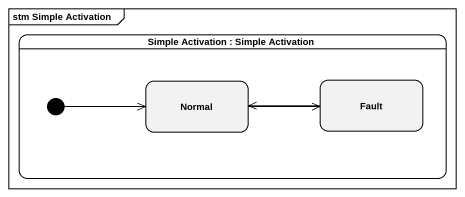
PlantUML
@startuml
mainframe stm Simple Activation
hide empty description
state "Simple Activation : Simple Activation" as Simple_Activation {
  state Normal
  state Fault
  [*] -right-> Normal
}
Normal -right-> Fault
Fault -left-> Normal
@enduml
